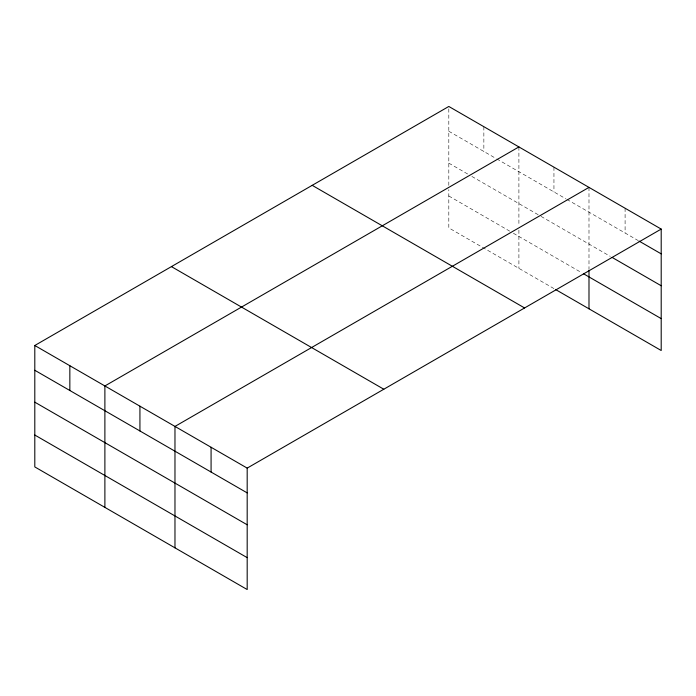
<?xml version="1.0" encoding="UTF-8"?>
<svg xmlns="http://www.w3.org/2000/svg" width="696" height="696" viewBox="0 0 696 696"><rect width="100%" height="100%" fill="white"/><g stroke="black" fill="none" stroke-linecap="round" stroke-linejoin="round"><path stroke-width="0.52" stroke-dasharray="3.48 2.61" d="M448.816 185.397L448.816 106.462M448.816 131.239L495.848 158.392M496.77 158.923L565.935 198.856M566.857 199.387L638.058 240.494M448.816 163.134L468.182 174.313M471.871 176.445L540.113 215.847M541.036 216.378L610.279 256.354M448.816 195.994L509.681 231.133M513.37 233.264L581.612 272.667M553.946 288.588L448.816 227.888L448.816 189.634M625.095 208.234L625.095 233.012M588.99 187.389L588.99 269.5M553.946 167.153L553.946 191.939M518.903 146.926L518.903 225.861M518.903 230.098L518.903 268.351M483.859 126.689L483.859 151.467"/><path stroke-width="1.04" d="M661.2 229.08L448.816 106.462L34.8 345.494L34.8 466.92L247.184 589.538L247.184 468.112L661.2 229.08L661.2 350.506L555.791 289.649M518.903 146.926L104.887 385.958L104.887 507.384M588.99 187.389L174.974 426.422L174.974 547.848M638.98 241.034L661.2 253.857M612.132 257.424L661.2 285.751M583.457 273.728L661.2 318.611M312.191 185.336L524.575 307.954M171.425 266.611L383.809 389.229M34.8 345.494L247.184 468.112M34.8 370.272L247.184 492.89M34.8 402.166L247.184 524.784M34.8 435.026L247.184 557.644M588.99 270.561L588.99 308.824M211.079 447.267L211.079 472.045M139.931 406.186L139.931 430.963M69.844 365.722L69.844 390.5"/></g></svg>
